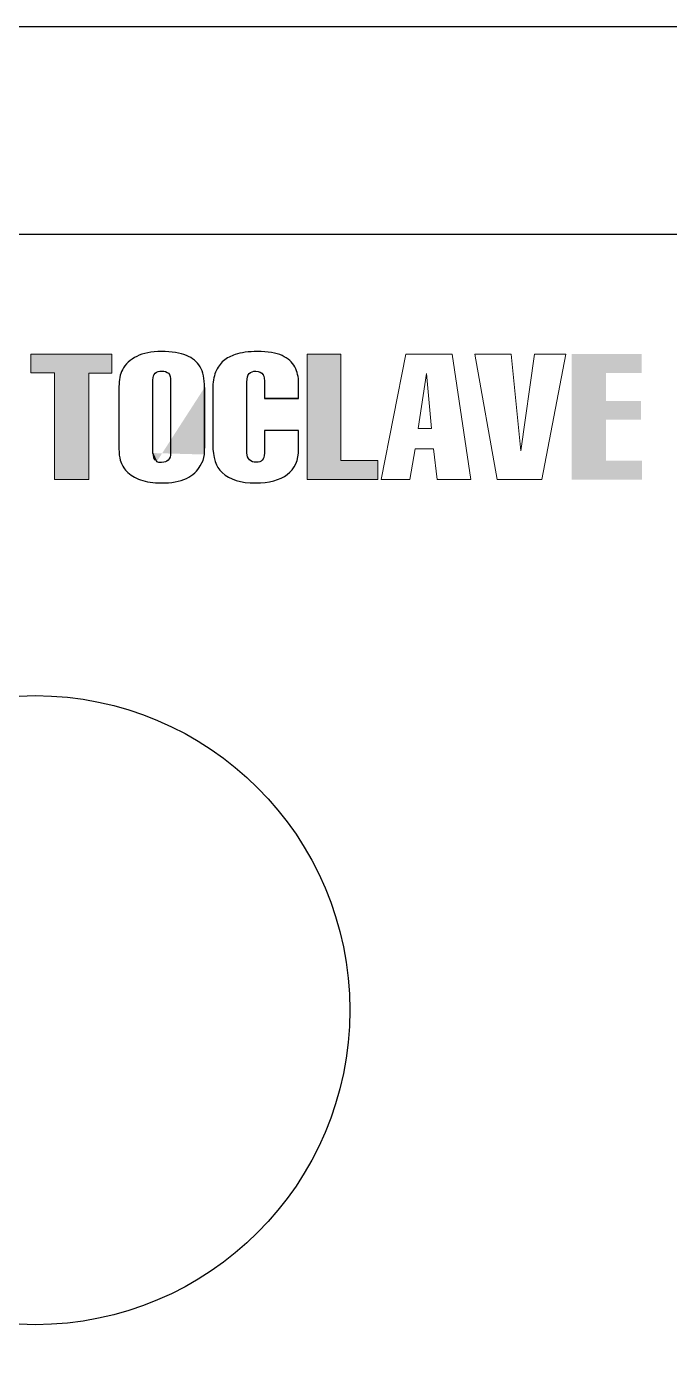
# Model space of a CAD drawing. Header units: millimetres. Extents: x -179594 to 13478, y -20517 to 22627.
# Drawn here: x 9758.1 to 9822.5, y 4314.7 to 4448.3 of the extents above; entities that cross this region are included whole.
import ezdxf

# ---------------------------------------------------------------- set-up
doc = ezdxf.new("R2010")
doc.units = ezdxf.units.MM
doc.header["$MEASUREMENT"] = 0
doc.layers.get('0').update_dxf_attribs({"lineweight": 25})

msp = doc.modelspace()

# ---------------------------------------------------------------- hatches: boundary and pattern name
h = msp.add_hatch(color=256)
edge = h.paths.add_edge_path()
edge.add_spline(control_points=[(9758.528, 4413.644), (9758.528, 4413.644), (9758.528, 4415.521), (9758.528, 4415.521), (9758.528, 4415.521), (9758.528, 4415.521), (9766.646, 4415.521), (9766.646, 4415.521), (9766.646, 4415.521), (9766.646, 4415.521), (9766.646, 4413.618), (9766.646, 4413.618), (9766.646, 4413.618), (9766.646, 4413.618), (9764.335, 4413.618), (9764.335, 4413.618), (9764.335, 4413.618), (9764.335, 4413.618), (9764.335, 4402.964), (9764.335, 4402.964), (9764.335, 4402.964), (9764.335, 4402.964), (9760.909, 4402.964), (9760.909, 4402.964), (9760.909, 4402.964), (9760.909, 4402.964), (9760.909, 4413.644), (9760.909, 4413.644), (9760.909, 4413.644), (9760.909, 4413.644), (9758.528, 4413.644), (9758.528, 4413.644)], knot_values=[0, 0, 0, 0, 0.125, 0.125, 0.125, 0.125, 0.25, 0.25, 0.25, 0.25, 0.375, 0.375, 0.375, 0.375, 0.5, 0.5, 0.5, 0.5, 0.625, 0.625, 0.625, 0.625, 0.75, 0.75, 0.75, 0.75, 0.875, 0.875, 0.875, 0.875, 1, 1, 1, 1], degree=3, periodic=0)
h = msp.add_hatch(color=256)
edge = h.paths.add_edge_path(flags=17)
edge.add_spline(control_points=[(9775.918, 4405.47), (9775.918, 4405.47), (9775.777, 4404.884), (9775.777, 4404.884), (9775.777, 4404.884), (9775.777, 4404.884), (9775.495, 4404.35), (9775.495, 4404.35), (9775.495, 4404.35), (9775.212, 4403.816), (9774.748, 4403.394), (9774.1, 4403.084), (9774.1, 4403.084), (9773.453, 4402.774), (9772.611, 4402.619), (9771.576, 4402.619), (9771.576, 4402.619), (9770.779, 4402.619), (9770.093, 4402.721), (9769.519, 4402.925), (9769.519, 4402.925), (9768.944, 4403.129), (9768.475, 4403.42), (9768.11, 4403.799), (9768.11, 4403.799), (9767.837, 4404.08), (9767.628, 4404.451), (9767.482, 4404.91), (9767.482, 4404.91), (9767.396, 4405.192), (9767.353, 4405.565), (9767.353, 4406.03), (9767.353, 4406.03), (9767.353, 4406.03), (9767.353, 4412.274), (9767.353, 4412.274), (9767.353, 4412.274), (9767.353, 4412.952), (9767.465, 4413.509), (9767.691, 4413.945), (9767.691, 4413.945), (9767.997, 4414.525), (9768.475, 4414.977), (9769.126, 4415.302), (9769.126, 4415.302), (9769.776, 4415.626), (9770.603, 4415.788), (9771.605, 4415.788), (9771.605, 4415.788), (9772.654, 4415.788), (9773.486, 4415.657), (9774.1, 4415.396), (9774.1, 4415.396), (9774.714, 4415.135), (9775.171, 4414.756), (9775.47, 4414.259), (9775.47, 4414.259), (9775.769, 4413.763), (9775.918, 4413.067), (9775.918, 4412.171), (9775.918, 4412.171), (9775.918, 4412.171), (9775.918, 4405.47), (9775.918, 4405.47)], knot_values=[0, 0, 0, 0, 0.0625, 0.0625, 0.0625, 0.0625, 0.125, 0.125, 0.125, 0.125, 0.1875, 0.1875, 0.1875, 0.1875, 0.25, 0.25, 0.25, 0.25, 0.3125, 0.3125, 0.3125, 0.3125, 0.375, 0.375, 0.375, 0.375, 0.4375, 0.4375, 0.4375, 0.4375, 0.5, 0.5, 0.5, 0.5, 0.5625, 0.5625, 0.5625, 0.5625, 0.625, 0.625, 0.625, 0.625, 0.6875, 0.6875, 0.6875, 0.6875, 0.75, 0.75, 0.75, 0.75, 0.8125, 0.8125, 0.8125, 0.8125, 0.875, 0.875, 0.875, 0.875, 0.9375, 0.9375, 0.9375, 0.9375, 1, 1, 1, 1], degree=3, periodic=0)
edge = h.paths.add_edge_path(flags=0)
edge.add_spline(control_points=[(9771.131, 4404.749), (9771.131, 4404.749), (9771.347, 4404.678), (9771.347, 4404.678), (9771.347, 4404.678), (9771.347, 4404.678), (9771.625, 4404.678), (9771.625, 4404.678), (9771.625, 4404.678), (9771.911, 4404.678), (9772.132, 4404.752), (9772.288, 4404.902), (9772.288, 4404.902), (9772.444, 4405.051), (9772.522, 4405.303), (9772.522, 4405.66), (9772.522, 4405.66), (9772.522, 4405.66), (9772.522, 4412.825), (9772.522, 4412.825), (9772.522, 4412.825), (9772.522, 4413.198), (9772.447, 4413.458), (9772.298, 4413.605), (9772.298, 4413.605), (9772.148, 4413.751), (9771.934, 4413.824), (9771.655, 4413.824), (9771.655, 4413.824), (9771.363, 4413.824), (9771.139, 4413.756), (9770.983, 4413.618), (9770.983, 4413.618), (9770.827, 4413.48), (9770.749, 4413.256), (9770.749, 4412.946), (9770.749, 4412.946), (9770.749, 4412.946), (9770.749, 4405.616), (9770.749, 4405.616), (9770.749, 4405.616), (9770.749, 4405.616), (9771.131, 4404.749), (9771.131, 4404.749)], knot_values=[0, 0, 0, 0, 0.0909091, 0.0909091, 0.0909091, 0.0909091, 0.1818182, 0.1818182, 0.1818182, 0.1818182, 0.2727273, 0.2727273, 0.2727273, 0.2727273, 0.3636364, 0.3636364, 0.3636364, 0.3636364, 0.4545455, 0.4545455, 0.4545455, 0.4545455, 0.5454545, 0.5454545, 0.5454545, 0.5454545, 0.6363636, 0.6363636, 0.6363636, 0.6363636, 0.7272727, 0.7272727, 0.7272727, 0.7272727, 0.8181818, 0.8181818, 0.8181818, 0.8181818, 0.9090909, 0.9090909, 0.9090909, 0.9090909, 1, 1, 1, 1], degree=3, periodic=0)
edge = h.paths.add_edge_path(flags=17)
edge.add_spline(control_points=[(9775.918, 4405.47), (9775.918, 4405.47), (9775.777, 4404.884), (9775.777, 4404.884), (9775.777, 4404.884), (9775.777, 4404.884), (9775.495, 4404.35), (9775.495, 4404.35), (9775.495, 4404.35), (9775.212, 4403.816), (9774.748, 4403.394), (9774.1, 4403.084), (9774.1, 4403.084), (9773.453, 4402.774), (9772.611, 4402.619), (9771.576, 4402.619), (9771.576, 4402.619), (9770.779, 4402.619), (9770.093, 4402.721), (9769.519, 4402.925), (9769.519, 4402.925), (9768.944, 4403.129), (9768.475, 4403.42), (9768.11, 4403.799), (9768.11, 4403.799), (9767.837, 4404.08), (9767.628, 4404.451), (9767.482, 4404.91), (9767.482, 4404.91), (9767.396, 4405.192), (9767.353, 4405.565), (9767.353, 4406.03), (9767.353, 4406.03), (9767.353, 4406.03), (9767.353, 4412.274), (9767.353, 4412.274), (9767.353, 4412.274), (9767.353, 4412.952), (9767.465, 4413.509), (9767.691, 4413.945), (9767.691, 4413.945), (9767.997, 4414.525), (9768.475, 4414.977), (9769.126, 4415.302), (9769.126, 4415.302), (9769.776, 4415.626), (9770.603, 4415.788), (9771.605, 4415.788), (9771.605, 4415.788), (9772.654, 4415.788), (9773.486, 4415.657), (9774.1, 4415.396), (9774.1, 4415.396), (9774.714, 4415.135), (9775.171, 4414.756), (9775.47, 4414.259), (9775.47, 4414.259), (9775.769, 4413.763), (9775.918, 4413.067), (9775.918, 4412.171)], knot_values=[0, 0, 0, 0, 0.0666667, 0.0666667, 0.0666667, 0.0666667, 0.1333333, 0.1333333, 0.1333333, 0.1333333, 0.2, 0.2, 0.2, 0.2, 0.2666667, 0.2666667, 0.2666667, 0.2666667, 0.3333333, 0.3333333, 0.3333333, 0.3333333, 0.4, 0.4, 0.4, 0.4, 0.4666667, 0.4666667, 0.4666667, 0.4666667, 0.5333333, 0.5333333, 0.5333333, 0.5333333, 0.6, 0.6, 0.6, 0.6, 0.6666667, 0.6666667, 0.6666667, 0.6666667, 0.7333333, 0.7333333, 0.7333333, 0.7333333, 0.8, 0.8, 0.8, 0.8, 0.8666667, 0.8666667, 0.8666667, 0.8666667, 0.9333333, 0.9333333, 0.9333333, 0.9333333, 1, 1, 1, 1], degree=3, periodic=0)
edge.add_spline(control_points=[(9771.131, 4404.749), (9771.131, 4404.749), (9771.347, 4404.678), (9771.347, 4404.678), (9771.347, 4404.678), (9771.347, 4404.678), (9771.625, 4404.678), (9771.625, 4404.678), (9771.625, 4404.678), (9771.911, 4404.678), (9772.132, 4404.752), (9772.288, 4404.902), (9772.288, 4404.902), (9772.444, 4405.051), (9772.522, 4405.303), (9772.522, 4405.66), (9772.522, 4405.66), (9772.522, 4405.66), (9772.522, 4412.825), (9772.522, 4412.825), (9772.522, 4412.825), (9772.522, 4413.198), (9772.447, 4413.458), (9772.298, 4413.605), (9772.298, 4413.605), (9772.148, 4413.751), (9771.934, 4413.824), (9771.655, 4413.824), (9771.655, 4413.824), (9771.363, 4413.824), (9771.139, 4413.756), (9770.983, 4413.618), (9770.983, 4413.618), (9770.827, 4413.48), (9770.749, 4413.256), (9770.749, 4412.946), (9770.749, 4412.946), (9770.749, 4412.946), (9770.749, 4405.616), (9770.749, 4405.616)], knot_values=[0, 0, 0, 0, 0.1, 0.1, 0.1, 0.1, 0.2, 0.2, 0.2, 0.2, 0.3, 0.3, 0.3, 0.3, 0.4, 0.4, 0.4, 0.4, 0.5, 0.5, 0.5, 0.5, 0.6, 0.6, 0.6, 0.6, 0.7, 0.7, 0.7, 0.7, 0.8, 0.8, 0.8, 0.8, 0.9, 0.9, 0.9, 0.9, 1, 1, 1, 1], degree=3, periodic=0)
h = msp.add_hatch(color=256)
edge = h.paths.add_edge_path(flags=17)
edge.add_spline(control_points=[(9781.934, 4411.068), (9781.934, 4411.068), (9781.934, 4412.515), (9781.934, 4412.515), (9781.934, 4412.515), (9781.934, 4412.515), (9781.934, 4412.515), (9781.934, 4412.515), (9781.934, 4412.515), (9781.934, 4413.003), (9781.89, 4413.316), (9781.804, 4413.454), (9781.804, 4413.454), (9781.645, 4413.701), (9781.392, 4413.824), (9781.047, 4413.824), (9781.047, 4413.824), (9780.775, 4413.824), (9780.561, 4413.744), (9780.405, 4413.583), (9780.405, 4413.583), (9780.249, 4413.422), (9780.171, 4413.135), (9780.171, 4412.722), (9780.171, 4412.722), (9780.171, 4412.722), (9780.171, 4405.642), (9780.171, 4405.642), (9780.171, 4405.642), (9780.171, 4405.321), (9780.255, 4405.082), (9780.425, 4404.927), (9780.425, 4404.927), (9780.594, 4404.772), (9780.821, 4404.695), (9781.107, 4404.695), (9781.107, 4404.695), (9781.359, 4404.695), (9781.557, 4404.765), (9781.7, 4404.906), (9781.7, 4404.906), (9781.842, 4405.046), (9781.914, 4405.278), (9781.914, 4405.599), (9781.914, 4405.599), (9781.914, 4405.599), (9781.914, 4407.864), (9781.914, 4407.864), (9781.914, 4407.864), (9781.914, 4407.864), (9785.34, 4407.864), (9785.34, 4407.864), (9785.34, 4407.864), (9785.34, 4407.864), (9785.34, 4406.03), (9785.34, 4406.03), (9785.34, 4406.03), (9785.34, 4404.893), (9784.963, 4404.04), (9784.21, 4403.472), (9784.21, 4403.472), (9783.456, 4402.903), (9782.388, 4402.619), (9781.007, 4402.619), (9781.007, 4402.619), (9779.553, 4402.619), (9778.441, 4402.967), (9777.671, 4403.661), (9777.671, 4403.661), (9777.053, 4404.224), (9776.745, 4405.163), (9776.745, 4406.478), (9776.745, 4406.478), (9776.745, 4406.478), (9776.745, 4412.024), (9776.745, 4412.024), (9776.745, 4412.024), (9776.745, 4412.69), (9776.839, 4413.259), (9777.029, 4413.73), (9777.029, 4413.73), (9777.218, 4414.2), (9777.483, 4414.576), (9777.825, 4414.858), (9777.825, 4414.858), (9778.167, 4415.139), (9778.554, 4415.349), (9778.986, 4415.487), (9778.986, 4415.487), (9779.59, 4415.688), (9780.333, 4415.788), (9781.217, 4415.788), (9781.217, 4415.788), (9782.266, 4415.788), (9783.089, 4415.65), (9783.687, 4415.375), (9783.687, 4415.375), (9784.284, 4415.099), (9784.709, 4414.72), (9784.961, 4414.238), (9784.961, 4414.238), (9785.214, 4413.756), (9785.34, 4413.224), (9785.34, 4412.644), (9785.34, 4412.644), (9785.34, 4412.644), (9785.34, 4411.068), (9785.34, 4411.068), (9785.34, 4411.068), (9785.34, 4411.068), (9781.934, 4411.068), (9781.934, 4411.068)], knot_values=[0, 0, 0, 0, 0.0357143, 0.0357143, 0.0357143, 0.0357143, 0.0714286, 0.0714286, 0.0714286, 0.0714286, 0.1071429, 0.1071429, 0.1071429, 0.1071429, 0.1428571, 0.1428571, 0.1428571, 0.1428571, 0.1785714, 0.1785714, 0.1785714, 0.1785714, 0.2142857, 0.2142857, 0.2142857, 0.2142857, 0.25, 0.25, 0.25, 0.25, 0.2857143, 0.2857143, 0.2857143, 0.2857143, 0.3214286, 0.3214286, 0.3214286, 0.3214286, 0.3571429, 0.3571429, 0.3571429, 0.3571429, 0.3928571, 0.3928571, 0.3928571, 0.3928571, 0.4285714, 0.4285714, 0.4285714, 0.4285714, 0.4642857, 0.4642857, 0.4642857, 0.4642857, 0.5, 0.5, 0.5, 0.5, 0.5357143, 0.5357143, 0.5357143, 0.5357143, 0.5714286, 0.5714286, 0.5714286, 0.5714286, 0.6071429, 0.6071429, 0.6071429, 0.6071429, 0.6428571, 0.6428571, 0.6428571, 0.6428571, 0.6785714, 0.6785714, 0.6785714, 0.6785714, 0.7142857, 0.7142857, 0.7142857, 0.7142857, 0.75, 0.75, 0.75, 0.75, 0.7857143, 0.7857143, 0.7857143, 0.7857143, 0.8214286, 0.8214286, 0.8214286, 0.8214286, 0.8571429, 0.8571429, 0.8571429, 0.8571429, 0.8928571, 0.8928571, 0.8928571, 0.8928571, 0.9285714, 0.9285714, 0.9285714, 0.9285714, 0.9642857, 0.9642857, 0.9642857, 0.9642857, 1, 1, 1, 1], degree=3, periodic=0)
edge = h.paths.add_edge_path(flags=16)
edge.add_spline(control_points=[(9781.934, 4411.068), (9781.934, 4411.068), (9781.934, 4412.515), (9781.934, 4412.515), (9781.934, 4412.515), (9781.934, 4412.515), (9781.934, 4412.515), (9781.934, 4412.515), (9781.934, 4412.515), (9781.934, 4413.003), (9781.89, 4413.316), (9781.804, 4413.454), (9781.804, 4413.454), (9781.645, 4413.701), (9781.392, 4413.824), (9781.047, 4413.824), (9781.047, 4413.824), (9780.775, 4413.824), (9780.561, 4413.744), (9780.405, 4413.583), (9780.405, 4413.583), (9780.249, 4413.422), (9780.171, 4413.135), (9780.171, 4412.722), (9780.171, 4412.722), (9780.171, 4412.722), (9780.171, 4405.642), (9780.171, 4405.642), (9780.171, 4405.642), (9780.171, 4405.321), (9780.255, 4405.082), (9780.425, 4404.927), (9780.425, 4404.927), (9780.594, 4404.772), (9780.821, 4404.695), (9781.107, 4404.695), (9781.107, 4404.695), (9781.359, 4404.695), (9781.557, 4404.765), (9781.7, 4404.906), (9781.7, 4404.906), (9781.842, 4405.046), (9781.914, 4405.278), (9781.914, 4405.599), (9781.914, 4405.599), (9781.914, 4405.599), (9781.914, 4407.864), (9781.914, 4407.864), (9781.914, 4407.864), (9781.914, 4407.864), (9785.34, 4407.864), (9785.34, 4407.864), (9785.34, 4407.864), (9785.34, 4407.864), (9785.34, 4406.03), (9785.34, 4406.03), (9785.34, 4406.03), (9785.34, 4404.893), (9784.963, 4404.04), (9784.21, 4403.472), (9784.21, 4403.472), (9783.456, 4402.903), (9782.388, 4402.619), (9781.007, 4402.619), (9781.007, 4402.619), (9779.553, 4402.619), (9778.441, 4402.967), (9777.671, 4403.661), (9777.671, 4403.661), (9777.053, 4404.224), (9776.745, 4405.163), (9776.745, 4406.478), (9776.745, 4406.478), (9776.745, 4406.478), (9776.745, 4412.024), (9776.745, 4412.024), (9776.745, 4412.024), (9776.745, 4412.69), (9776.839, 4413.259), (9777.029, 4413.73), (9777.029, 4413.73), (9777.218, 4414.2), (9777.483, 4414.576), (9777.825, 4414.858), (9777.825, 4414.858), (9778.167, 4415.139), (9778.554, 4415.349), (9778.986, 4415.487), (9778.986, 4415.487), (9779.59, 4415.688), (9780.333, 4415.788), (9781.217, 4415.788), (9781.217, 4415.788), (9782.266, 4415.788), (9783.089, 4415.65), (9783.687, 4415.375), (9783.687, 4415.375), (9784.284, 4415.099), (9784.709, 4414.72), (9784.961, 4414.238), (9784.961, 4414.238), (9785.214, 4413.756), (9785.34, 4413.224), (9785.34, 4412.644), (9785.34, 4412.644), (9785.34, 4412.644), (9785.34, 4411.068), (9785.34, 4411.068)], knot_values=[0, 0, 0, 0, 0.037037, 0.037037, 0.037037, 0.037037, 0.0740741, 0.0740741, 0.0740741, 0.0740741, 0.1111111, 0.1111111, 0.1111111, 0.1111111, 0.1481481, 0.1481481, 0.1481481, 0.1481481, 0.1851852, 0.1851852, 0.1851852, 0.1851852, 0.2222222, 0.2222222, 0.2222222, 0.2222222, 0.2592593, 0.2592593, 0.2592593, 0.2592593, 0.2962963, 0.2962963, 0.2962963, 0.2962963, 0.3333333, 0.3333333, 0.3333333, 0.3333333, 0.3703704, 0.3703704, 0.3703704, 0.3703704, 0.4074074, 0.4074074, 0.4074074, 0.4074074, 0.4444444, 0.4444444, 0.4444444, 0.4444444, 0.4814815, 0.4814815, 0.4814815, 0.4814815, 0.5185185, 0.5185185, 0.5185185, 0.5185185, 0.5555556, 0.5555556, 0.5555556, 0.5555556, 0.5925926, 0.5925926, 0.5925926, 0.5925926, 0.6296296, 0.6296296, 0.6296296, 0.6296296, 0.6666667, 0.6666667, 0.6666667, 0.6666667, 0.7037037, 0.7037037, 0.7037037, 0.7037037, 0.7407407, 0.7407407, 0.7407407, 0.7407407, 0.7777778, 0.7777778, 0.7777778, 0.7777778, 0.8148148, 0.8148148, 0.8148148, 0.8148148, 0.8518519, 0.8518519, 0.8518519, 0.8518519, 0.8888889, 0.8888889, 0.8888889, 0.8888889, 0.9259259, 0.9259259, 0.9259259, 0.9259259, 0.962963, 0.962963, 0.962963, 0.962963, 1, 1, 1, 1], degree=3, periodic=0)
h = msp.add_hatch(color=256)
edge = h.paths.add_edge_path(flags=17)
edge.add_spline(control_points=[(9781.934, 4411.068), (9781.934, 4411.068), (9781.934, 4412.515), (9781.934, 4412.515), (9781.934, 4412.515), (9781.934, 4412.515), (9781.934, 4412.515), (9781.934, 4412.515), (9781.934, 4412.515), (9781.934, 4413.003), (9781.89, 4413.316), (9781.804, 4413.454), (9781.804, 4413.454), (9781.645, 4413.701), (9781.392, 4413.824), (9781.047, 4413.824), (9781.047, 4413.824), (9780.775, 4413.824), (9780.561, 4413.744), (9780.405, 4413.583), (9780.405, 4413.583), (9780.249, 4413.422), (9780.171, 4413.135), (9780.171, 4412.722), (9780.171, 4412.722), (9780.171, 4412.722), (9780.171, 4405.642), (9780.171, 4405.642), (9780.171, 4405.642), (9780.171, 4405.321), (9780.255, 4405.082), (9780.425, 4404.927), (9780.425, 4404.927), (9780.594, 4404.772), (9780.821, 4404.695), (9781.107, 4404.695), (9781.107, 4404.695), (9781.359, 4404.695), (9781.557, 4404.765), (9781.7, 4404.906), (9781.7, 4404.906), (9781.842, 4405.046), (9781.914, 4405.278), (9781.914, 4405.599), (9781.914, 4405.599), (9781.914, 4405.599), (9781.914, 4407.864), (9781.914, 4407.864), (9781.914, 4407.864), (9781.914, 4407.864), (9785.34, 4407.864), (9785.34, 4407.864), (9785.34, 4407.864), (9785.34, 4407.864), (9785.34, 4406.03), (9785.34, 4406.03), (9785.34, 4406.03), (9785.34, 4404.893), (9784.963, 4404.04), (9784.21, 4403.472), (9784.21, 4403.472), (9783.456, 4402.903), (9782.388, 4402.619), (9781.007, 4402.619), (9781.007, 4402.619), (9779.553, 4402.619), (9778.441, 4402.967), (9777.671, 4403.661), (9777.671, 4403.661), (9777.053, 4404.224), (9776.745, 4405.163), (9776.745, 4406.478), (9776.745, 4406.478), (9776.745, 4406.478), (9776.745, 4412.024), (9776.745, 4412.024), (9776.745, 4412.024), (9776.745, 4412.69), (9776.839, 4413.259), (9777.029, 4413.73), (9777.029, 4413.73), (9777.218, 4414.2), (9777.483, 4414.576), (9777.825, 4414.858), (9777.825, 4414.858), (9778.167, 4415.139), (9778.554, 4415.349), (9778.986, 4415.487), (9778.986, 4415.487), (9779.59, 4415.688), (9780.333, 4415.788), (9781.217, 4415.788), (9781.217, 4415.788), (9782.266, 4415.788), (9783.089, 4415.65), (9783.687, 4415.375), (9783.687, 4415.375), (9784.284, 4415.099), (9784.709, 4414.72), (9784.961, 4414.238), (9784.961, 4414.238), (9785.214, 4413.756), (9785.34, 4413.224), (9785.34, 4412.644), (9785.34, 4412.644), (9785.34, 4412.644), (9785.34, 4411.068), (9785.34, 4411.068), (9785.34, 4411.068), (9785.34, 4411.068), (9781.934, 4411.068), (9781.934, 4411.068)], knot_values=[0, 0, 0, 0, 0.0357143, 0.0357143, 0.0357143, 0.0357143, 0.0714286, 0.0714286, 0.0714286, 0.0714286, 0.1071429, 0.1071429, 0.1071429, 0.1071429, 0.1428571, 0.1428571, 0.1428571, 0.1428571, 0.1785714, 0.1785714, 0.1785714, 0.1785714, 0.2142857, 0.2142857, 0.2142857, 0.2142857, 0.25, 0.25, 0.25, 0.25, 0.2857143, 0.2857143, 0.2857143, 0.2857143, 0.3214286, 0.3214286, 0.3214286, 0.3214286, 0.3571429, 0.3571429, 0.3571429, 0.3571429, 0.3928571, 0.3928571, 0.3928571, 0.3928571, 0.4285714, 0.4285714, 0.4285714, 0.4285714, 0.4642857, 0.4642857, 0.4642857, 0.4642857, 0.5, 0.5, 0.5, 0.5, 0.5357143, 0.5357143, 0.5357143, 0.5357143, 0.5714286, 0.5714286, 0.5714286, 0.5714286, 0.6071429, 0.6071429, 0.6071429, 0.6071429, 0.6428571, 0.6428571, 0.6428571, 0.6428571, 0.6785714, 0.6785714, 0.6785714, 0.6785714, 0.7142857, 0.7142857, 0.7142857, 0.7142857, 0.75, 0.75, 0.75, 0.75, 0.7857143, 0.7857143, 0.7857143, 0.7857143, 0.8214286, 0.8214286, 0.8214286, 0.8214286, 0.8571429, 0.8571429, 0.8571429, 0.8571429, 0.8928571, 0.8928571, 0.8928571, 0.8928571, 0.9285714, 0.9285714, 0.9285714, 0.9285714, 0.9642857, 0.9642857, 0.9642857, 0.9642857, 1, 1, 1, 1], degree=3, periodic=0)
edge = h.paths.add_edge_path()
edge.add_spline(control_points=[(9786.186, 4402.964), (9786.186, 4402.964), (9786.186, 4415.521), (9786.186, 4415.521), (9786.186, 4415.521), (9786.186, 4415.521), (9789.583, 4415.521), (9789.583, 4415.521), (9789.583, 4415.521), (9789.583, 4415.521), (9789.583, 4404.859), (9789.583, 4404.859), (9789.583, 4404.859), (9789.583, 4404.859), (9793.268, 4404.859), (9793.268, 4404.859), (9793.268, 4404.859), (9793.268, 4404.859), (9793.268, 4402.964), (9793.268, 4402.964), (9793.268, 4402.964), (9793.268, 4402.964), (9786.186, 4402.964), (9786.186, 4402.964)], knot_values=[0, 0, 0, 0, 0.1666667, 0.1666667, 0.1666667, 0.1666667, 0.3333333, 0.3333333, 0.3333333, 0.3333333, 0.5, 0.5, 0.5, 0.5, 0.6666667, 0.6666667, 0.6666667, 0.6666667, 0.8333333, 0.8333333, 0.8333333, 0.8333333, 1, 1, 1, 1], degree=3, periodic=0)
edge = h.paths.add_edge_path(flags=16)
edge.add_spline(control_points=[(9781.934, 4411.068), (9781.934, 4411.068), (9781.934, 4412.515), (9781.934, 4412.515), (9781.934, 4412.515), (9781.934, 4412.515), (9781.934, 4412.515), (9781.934, 4412.515), (9781.934, 4412.515), (9781.934, 4413.003), (9781.89, 4413.316), (9781.804, 4413.454), (9781.804, 4413.454), (9781.645, 4413.701), (9781.392, 4413.824), (9781.047, 4413.824), (9781.047, 4413.824), (9780.775, 4413.824), (9780.561, 4413.744), (9780.405, 4413.583), (9780.405, 4413.583), (9780.249, 4413.422), (9780.171, 4413.135), (9780.171, 4412.722), (9780.171, 4412.722), (9780.171, 4412.722), (9780.171, 4405.642), (9780.171, 4405.642), (9780.171, 4405.642), (9780.171, 4405.321), (9780.255, 4405.082), (9780.425, 4404.927), (9780.425, 4404.927), (9780.594, 4404.772), (9780.821, 4404.695), (9781.107, 4404.695), (9781.107, 4404.695), (9781.359, 4404.695), (9781.557, 4404.765), (9781.7, 4404.906), (9781.7, 4404.906), (9781.842, 4405.046), (9781.914, 4405.278), (9781.914, 4405.599), (9781.914, 4405.599), (9781.914, 4405.599), (9781.914, 4407.864), (9781.914, 4407.864), (9781.914, 4407.864), (9781.914, 4407.864), (9785.34, 4407.864), (9785.34, 4407.864), (9785.34, 4407.864), (9785.34, 4407.864), (9785.34, 4406.03), (9785.34, 4406.03), (9785.34, 4406.03), (9785.34, 4404.893), (9784.963, 4404.04), (9784.21, 4403.472), (9784.21, 4403.472), (9783.456, 4402.903), (9782.388, 4402.619), (9781.007, 4402.619), (9781.007, 4402.619), (9779.553, 4402.619), (9778.441, 4402.967), (9777.671, 4403.661), (9777.671, 4403.661), (9777.053, 4404.224), (9776.745, 4405.163), (9776.745, 4406.478), (9776.745, 4406.478), (9776.745, 4406.478), (9776.745, 4412.024), (9776.745, 4412.024), (9776.745, 4412.024), (9776.745, 4412.69), (9776.839, 4413.259), (9777.029, 4413.73), (9777.029, 4413.73), (9777.218, 4414.2), (9777.483, 4414.576), (9777.825, 4414.858), (9777.825, 4414.858), (9778.167, 4415.139), (9778.554, 4415.349), (9778.986, 4415.487), (9778.986, 4415.487), (9779.59, 4415.688), (9780.333, 4415.788), (9781.217, 4415.788), (9781.217, 4415.788), (9782.266, 4415.788), (9783.089, 4415.65), (9783.687, 4415.375), (9783.687, 4415.375), (9784.284, 4415.099), (9784.709, 4414.72), (9784.961, 4414.238), (9784.961, 4414.238), (9785.214, 4413.756), (9785.34, 4413.224), (9785.34, 4412.644), (9785.34, 4412.644), (9785.34, 4412.644), (9785.34, 4411.068), (9785.34, 4411.068)], knot_values=[0, 0, 0, 0, 0.037037, 0.037037, 0.037037, 0.037037, 0.0740741, 0.0740741, 0.0740741, 0.0740741, 0.1111111, 0.1111111, 0.1111111, 0.1111111, 0.1481481, 0.1481481, 0.1481481, 0.1481481, 0.1851852, 0.1851852, 0.1851852, 0.1851852, 0.2222222, 0.2222222, 0.2222222, 0.2222222, 0.2592593, 0.2592593, 0.2592593, 0.2592593, 0.2962963, 0.2962963, 0.2962963, 0.2962963, 0.3333333, 0.3333333, 0.3333333, 0.3333333, 0.3703704, 0.3703704, 0.3703704, 0.3703704, 0.4074074, 0.4074074, 0.4074074, 0.4074074, 0.4444444, 0.4444444, 0.4444444, 0.4444444, 0.4814815, 0.4814815, 0.4814815, 0.4814815, 0.5185185, 0.5185185, 0.5185185, 0.5185185, 0.5555556, 0.5555556, 0.5555556, 0.5555556, 0.5925926, 0.5925926, 0.5925926, 0.5925926, 0.6296296, 0.6296296, 0.6296296, 0.6296296, 0.6666667, 0.6666667, 0.6666667, 0.6666667, 0.7037037, 0.7037037, 0.7037037, 0.7037037, 0.7407407, 0.7407407, 0.7407407, 0.7407407, 0.7777778, 0.7777778, 0.7777778, 0.7777778, 0.8148148, 0.8148148, 0.8148148, 0.8148148, 0.8518519, 0.8518519, 0.8518519, 0.8518519, 0.8888889, 0.8888889, 0.8888889, 0.8888889, 0.9259259, 0.9259259, 0.9259259, 0.9259259, 0.962963, 0.962963, 0.962963, 0.962963, 1, 1, 1, 1], degree=3, periodic=0)
h = msp.add_hatch(color=256)
edge = h.paths.add_edge_path()
edge.add_spline(control_points=[(9812.679, 4402.964), (9812.679, 4402.964), (9819.741, 4402.964), (9819.741, 4402.964)], knot_values=[0.9166667, 0.9166667, 0.9166667, 0.9166667, 1, 1, 1, 1], degree=3, periodic=0)
edge.add_spline(control_points=[(9819.741, 4402.964), (9819.741, 4402.964), (9819.741, 4404.859), (9819.741, 4404.859)], knot_values=[0.8333333, 0.8333333, 0.8333333, 0.8333333, 0.9166667, 0.9166667, 0.9166667, 0.9166667], degree=3, periodic=0)
edge.add_spline(control_points=[(9819.741, 4404.859), (9819.741, 4404.859), (9816.125, 4404.859), (9816.125, 4404.859)], knot_values=[0.75, 0.75, 0.75, 0.75, 0.8333333, 0.8333333, 0.8333333, 0.8333333], degree=3, periodic=0)
edge.add_spline(control_points=[(9816.125, 4404.859), (9816.125, 4404.859), (9816.125, 4408.967), (9816.125, 4408.967)], knot_values=[0.6666667, 0.6666667, 0.6666667, 0.6666667, 0.75, 0.75, 0.75, 0.75], degree=3, periodic=0)
edge.add_spline(control_points=[(9816.125, 4408.967), (9816.125, 4408.967), (9819.621, 4408.967), (9819.621, 4408.967)], knot_values=[0.5833333, 0.5833333, 0.5833333, 0.5833333, 0.6666667, 0.6666667, 0.6666667, 0.6666667], degree=3, periodic=0)
edge.add_spline(control_points=[(9819.621, 4408.967), (9819.621, 4408.967), (9819.621, 4410.844), (9819.621, 4410.844)], knot_values=[0.5, 0.5, 0.5, 0.5, 0.5833333, 0.5833333, 0.5833333, 0.5833333], degree=3, periodic=0)
edge.add_spline(control_points=[(9819.621, 4410.844), (9819.621, 4410.844), (9816.125, 4410.844), (9816.125, 4410.844)], knot_values=[0.4166667, 0.4166667, 0.4166667, 0.4166667, 0.5, 0.5, 0.5, 0.5], degree=3, periodic=0)
edge.add_spline(control_points=[(9816.125, 4410.844), (9816.125, 4410.844), (9816.125, 4413.618), (9816.125, 4413.618)], knot_values=[0.3333333, 0.3333333, 0.3333333, 0.3333333, 0.4166667, 0.4166667, 0.4166667, 0.4166667], degree=3, periodic=0)
edge.add_spline(control_points=[(9816.125, 4413.618), (9816.125, 4413.618), (9819.691, 4413.618), (9819.691, 4413.618)], knot_values=[0.25, 0.25, 0.25, 0.25, 0.3333333, 0.3333333, 0.3333333, 0.3333333], degree=3, periodic=0)
edge.add_spline(control_points=[(9819.691, 4413.618), (9819.691, 4413.618), (9819.691, 4415.521), (9819.691, 4415.521)], knot_values=[0.1666667, 0.1666667, 0.1666667, 0.1666667, 0.25, 0.25, 0.25, 0.25], degree=3, periodic=0)
edge.add_spline(control_points=[(9819.691, 4415.521), (9819.691, 4415.521), (9812.679, 4415.521), (9812.679, 4415.521)], knot_values=[0.0833333, 0.0833333, 0.0833333, 0.0833333, 0.1666667, 0.1666667, 0.1666667, 0.1666667], degree=3, periodic=0)
edge.add_spline(control_points=[(9812.679, 4415.521), (9812.679, 4415.521), (9812.679, 4402.964), (9812.679, 4402.964)], knot_values=[0, 0, 0, 0, 0.0833333, 0.0833333, 0.0833333, 0.0833333], degree=3, periodic=0)

# ---------------------------------------------------------------- linework, layer by layer
msp.add_lwpolyline([(9500.963, 4228.319), (10250.963, 4228.319), (10250.963, 4448.319), (9500.963, 4448.319), (9500.963, 4228.319)], close=True)
msp.add_circle((9758.963, 4349.819), 31.5)
at = {"color": 0}
msp.add_open_spline([(9948.504, 4448.319), (9948.504, 4448.319), (9941.59, 4427.49), (9898.745, 4427.49), (9898.745, 4427.49), (9898.745, 4427.49), (9691.973, 4427.49), (9691.973, 4427.49)], degree=3, knots=[0.14285714, 0.14285714, 0.14285714, 0.14285714, 0.28571429, 0.28571429, 0.28571429, 0.28571429, 0.42857143, 0.42857143, 0.42857143, 0.42857143], dxfattribs=at)
at = {"lineweight": 5}
for points, knots in [([(9758.528, 4413.644), (9758.528, 4413.644), (9758.528, 4415.521), (9758.528, 4415.521), (9758.528, 4415.521), (9758.528, 4415.521), (9766.646, 4415.521), (9766.646, 4415.521), (9766.646, 4415.521), (9766.646, 4415.521), (9766.646, 4413.618), (9766.646, 4413.618), (9766.646, 4413.618), (9766.646, 4413.618), (9764.335, 4413.618), (9764.335, 4413.618), (9764.335, 4413.618), (9764.335, 4413.618), (9764.335, 4402.964), (9764.335, 4402.964), (9764.335, 4402.964), (9764.335, 4402.964), (9760.909, 4402.964), (9760.909, 4402.964), (9760.909, 4402.964), (9760.909, 4402.964), (9760.909, 4413.644), (9760.909, 4413.644), (9760.909, 4413.644), (9760.909, 4413.644), (9758.528, 4413.644), (9758.528, 4413.644)], [0, 0, 0, 0, 0.125, 0.125, 0.125, 0.125, 0.25, 0.25, 0.25, 0.25, 0.375, 0.375, 0.375, 0.375, 0.5, 0.5, 0.5, 0.5, 0.625, 0.625, 0.625, 0.625, 0.75, 0.75, 0.75, 0.75, 0.875, 0.875, 0.875, 0.875, 1, 1, 1, 1]), ([(9775.918, 4405.47), (9775.918, 4405.47), (9775.777, 4404.884), (9775.777, 4404.884), (9775.777, 4404.884), (9775.777, 4404.884), (9775.495, 4404.35), (9775.495, 4404.35), (9775.495, 4404.35), (9775.212, 4403.816), (9774.748, 4403.394), (9774.1, 4403.084), (9774.1, 4403.084), (9773.453, 4402.774), (9772.611, 4402.619), (9771.576, 4402.619), (9771.576, 4402.619), (9770.779, 4402.619), (9770.093, 4402.721), (9769.519, 4402.925), (9769.519, 4402.925), (9768.944, 4403.129), (9768.475, 4403.42), (9768.11, 4403.799), (9768.11, 4403.799), (9767.837, 4404.08), (9767.628, 4404.451), (9767.482, 4404.91), (9767.482, 4404.91), (9767.396, 4405.192), (9767.353, 4405.565), (9767.353, 4406.03), (9767.353, 4406.03), (9767.353, 4406.03), (9767.353, 4412.274), (9767.353, 4412.274), (9767.353, 4412.274), (9767.353, 4412.952), (9767.465, 4413.509), (9767.691, 4413.945), (9767.691, 4413.945), (9767.997, 4414.525), (9768.475, 4414.977), (9769.126, 4415.302), (9769.126, 4415.302), (9769.776, 4415.626), (9770.603, 4415.788), (9771.605, 4415.788), (9771.605, 4415.788), (9772.654, 4415.788), (9773.486, 4415.657), (9774.1, 4415.396), (9774.1, 4415.396), (9774.714, 4415.135), (9775.171, 4414.756), (9775.47, 4414.259), (9775.47, 4414.259), (9775.769, 4413.763), (9775.918, 4413.067), (9775.918, 4412.171)], [0, 0, 0, 0, 0.0666667, 0.0666667, 0.0666667, 0.0666667, 0.1333333, 0.1333333, 0.1333333, 0.1333333, 0.2, 0.2, 0.2, 0.2, 0.2666667, 0.2666667, 0.2666667, 0.2666667, 0.3333333, 0.3333333, 0.3333333, 0.3333333, 0.4, 0.4, 0.4, 0.4, 0.4666667, 0.4666667, 0.4666667, 0.4666667, 0.5333333, 0.5333333, 0.5333333, 0.5333333, 0.6, 0.6, 0.6, 0.6, 0.6666667, 0.6666667, 0.6666667, 0.6666667, 0.7333333, 0.7333333, 0.7333333, 0.7333333, 0.8, 0.8, 0.8, 0.8, 0.8666667, 0.8666667, 0.8666667, 0.8666667, 0.9333333, 0.9333333, 0.9333333, 0.9333333, 1, 1, 1, 1]), ([(9781.934, 4411.068), (9781.934, 4411.068), (9781.934, 4412.515), (9781.934, 4412.515), (9781.934, 4412.515), (9781.934, 4412.515), (9781.934, 4412.515), (9781.934, 4412.515), (9781.934, 4412.515), (9781.934, 4413.003), (9781.89, 4413.316), (9781.804, 4413.454), (9781.804, 4413.454), (9781.645, 4413.701), (9781.392, 4413.824), (9781.047, 4413.824), (9781.047, 4413.824), (9780.775, 4413.824), (9780.561, 4413.744), (9780.405, 4413.583), (9780.405, 4413.583), (9780.249, 4413.422), (9780.171, 4413.135), (9780.171, 4412.722), (9780.171, 4412.722), (9780.171, 4412.722), (9780.171, 4405.642), (9780.171, 4405.642), (9780.171, 4405.642), (9780.171, 4405.321), (9780.255, 4405.082), (9780.425, 4404.927), (9780.425, 4404.927), (9780.594, 4404.772), (9780.821, 4404.695), (9781.107, 4404.695), (9781.107, 4404.695), (9781.359, 4404.695), (9781.557, 4404.765), (9781.7, 4404.906), (9781.7, 4404.906), (9781.842, 4405.046), (9781.914, 4405.278), (9781.914, 4405.599), (9781.914, 4405.599), (9781.914, 4405.599), (9781.914, 4407.864), (9781.914, 4407.864), (9781.914, 4407.864), (9781.914, 4407.864), (9785.34, 4407.864), (9785.34, 4407.864), (9785.34, 4407.864), (9785.34, 4407.864), (9785.34, 4406.03), (9785.34, 4406.03), (9785.34, 4406.03), (9785.34, 4404.893), (9784.963, 4404.04), (9784.21, 4403.472), (9784.21, 4403.472), (9783.456, 4402.903), (9782.388, 4402.619), (9781.007, 4402.619), (9781.007, 4402.619), (9779.553, 4402.619), (9778.441, 4402.967), (9777.671, 4403.661), (9777.671, 4403.661), (9777.053, 4404.224), (9776.745, 4405.163), (9776.745, 4406.478), (9776.745, 4406.478), (9776.745, 4406.478), (9776.745, 4412.024), (9776.745, 4412.024), (9776.745, 4412.024), (9776.745, 4412.69), (9776.839, 4413.259), (9777.029, 4413.73), (9777.029, 4413.73), (9777.218, 4414.2), (9777.483, 4414.576), (9777.825, 4414.858), (9777.825, 4414.858), (9778.167, 4415.139), (9778.554, 4415.349), (9778.986, 4415.487), (9778.986, 4415.487), (9779.59, 4415.688), (9780.333, 4415.788), (9781.217, 4415.788), (9781.217, 4415.788), (9782.266, 4415.788), (9783.089, 4415.65), (9783.687, 4415.375), (9783.687, 4415.375), (9784.284, 4415.099), (9784.709, 4414.72), (9784.961, 4414.238), (9784.961, 4414.238), (9785.214, 4413.756), (9785.34, 4413.224), (9785.34, 4412.644), (9785.34, 4412.644), (9785.34, 4412.644), (9785.34, 4411.068), (9785.34, 4411.068)], [0, 0, 0, 0, 0.037037, 0.037037, 0.037037, 0.037037, 0.0740741, 0.0740741, 0.0740741, 0.0740741, 0.1111111, 0.1111111, 0.1111111, 0.1111111, 0.1481481, 0.1481481, 0.1481481, 0.1481481, 0.1851852, 0.1851852, 0.1851852, 0.1851852, 0.2222222, 0.2222222, 0.2222222, 0.2222222, 0.2592593, 0.2592593, 0.2592593, 0.2592593, 0.2962963, 0.2962963, 0.2962963, 0.2962963, 0.3333333, 0.3333333, 0.3333333, 0.3333333, 0.3703704, 0.3703704, 0.3703704, 0.3703704, 0.4074074, 0.4074074, 0.4074074, 0.4074074, 0.4444444, 0.4444444, 0.4444444, 0.4444444, 0.4814815, 0.4814815, 0.4814815, 0.4814815, 0.5185185, 0.5185185, 0.5185185, 0.5185185, 0.5555556, 0.5555556, 0.5555556, 0.5555556, 0.5925926, 0.5925926, 0.5925926, 0.5925926, 0.6296296, 0.6296296, 0.6296296, 0.6296296, 0.6666667, 0.6666667, 0.6666667, 0.6666667, 0.7037037, 0.7037037, 0.7037037, 0.7037037, 0.7407407, 0.7407407, 0.7407407, 0.7407407, 0.7777778, 0.7777778, 0.7777778, 0.7777778, 0.8148148, 0.8148148, 0.8148148, 0.8148148, 0.8518519, 0.8518519, 0.8518519, 0.8518519, 0.8888889, 0.8888889, 0.8888889, 0.8888889, 0.9259259, 0.9259259, 0.9259259, 0.9259259, 0.962963, 0.962963, 0.962963, 0.962963, 1, 1, 1, 1]), ([(9786.186, 4402.964), (9786.186, 4402.964), (9786.186, 4415.521), (9786.186, 4415.521), (9786.186, 4415.521), (9786.186, 4415.521), (9789.583, 4415.521), (9789.583, 4415.521), (9789.583, 4415.521), (9789.583, 4415.521), (9789.583, 4404.859), (9789.583, 4404.859), (9789.583, 4404.859), (9789.583, 4404.859), (9793.268, 4404.859), (9793.268, 4404.859), (9793.268, 4404.859), (9793.268, 4404.859), (9793.268, 4402.964), (9793.268, 4402.964), (9793.268, 4402.964), (9793.268, 4402.964), (9786.186, 4402.964), (9786.186, 4402.964)], [0, 0, 0, 0, 0.1666667, 0.1666667, 0.1666667, 0.1666667, 0.3333333, 0.3333333, 0.3333333, 0.3333333, 0.5, 0.5, 0.5, 0.5, 0.6666667, 0.6666667, 0.6666667, 0.6666667, 0.8333333, 0.8333333, 0.8333333, 0.8333333, 1, 1, 1, 1]), ([(9796.465, 4402.964), (9796.465, 4402.964), (9793.607, 4402.964), (9793.607, 4402.964), (9793.607, 4402.964), (9793.607, 4402.964), (9796.066, 4415.521), (9796.066, 4415.521), (9796.066, 4415.521), (9796.066, 4415.521), (9800.718, 4415.521), (9800.718, 4415.521), (9800.718, 4415.521), (9800.718, 4415.521), (9802.6, 4402.964), (9802.6, 4402.964), (9802.6, 4402.964), (9802.6, 4402.964), (9799.224, 4402.964), (9799.224, 4402.964), (9799.224, 4402.964), (9799.224, 4402.964), (9798.845, 4406.047), (9798.845, 4406.047), (9798.845, 4406.047), (9798.845, 4406.047), (9797.003, 4406.047), (9797.003, 4406.047), (9797.003, 4406.047), (9797.003, 4406.047), (9796.465, 4402.964), (9796.465, 4402.964)], [0, 0, 0, 0, 0.125, 0.125, 0.125, 0.125, 0.25, 0.25, 0.25, 0.25, 0.375, 0.375, 0.375, 0.375, 0.5, 0.5, 0.5, 0.5, 0.625, 0.625, 0.625, 0.625, 0.75, 0.75, 0.75, 0.75, 0.875, 0.875, 0.875, 0.875, 1, 1, 1, 1]), ([(9802.998, 4415.521), (9802.998, 4415.521), (9806.634, 4415.521), (9806.634, 4415.521), (9806.634, 4415.521), (9806.634, 4415.521), (9807.58, 4405.84), (9807.58, 4405.84), (9807.58, 4405.84), (9807.58, 4405.84), (9808.974, 4415.521), (9808.974, 4415.521), (9808.974, 4415.521), (9808.974, 4415.521), (9812.092, 4415.521), (9812.092, 4415.521), (9812.092, 4415.521), (9812.092, 4415.521), (9809.681, 4402.964), (9809.681, 4402.964), (9809.681, 4402.964), (9809.681, 4402.964), (9805.239, 4402.964), (9805.239, 4402.964), (9805.239, 4402.964), (9805.239, 4402.964), (9802.998, 4415.521), (9802.998, 4415.521)], [0, 0, 0, 0, 0.1428571, 0.1428571, 0.1428571, 0.1428571, 0.2857143, 0.2857143, 0.2857143, 0.2857143, 0.4285714, 0.4285714, 0.4285714, 0.4285714, 0.5714286, 0.5714286, 0.5714286, 0.5714286, 0.7142857, 0.7142857, 0.7142857, 0.7142857, 0.8571429, 0.8571429, 0.8571429, 0.8571429, 1, 1, 1, 1]), ([(9771.131, 4404.749), (9771.131, 4404.749), (9771.347, 4404.678), (9771.347, 4404.678), (9771.347, 4404.678), (9771.347, 4404.678), (9771.625, 4404.678), (9771.625, 4404.678), (9771.625, 4404.678), (9771.911, 4404.678), (9772.132, 4404.752), (9772.288, 4404.902), (9772.288, 4404.902), (9772.444, 4405.051), (9772.522, 4405.303), (9772.522, 4405.66), (9772.522, 4405.66), (9772.522, 4405.66), (9772.522, 4412.825), (9772.522, 4412.825), (9772.522, 4412.825), (9772.522, 4413.198), (9772.447, 4413.458), (9772.298, 4413.605), (9772.298, 4413.605), (9772.148, 4413.751), (9771.934, 4413.824), (9771.655, 4413.824), (9771.655, 4413.824), (9771.363, 4413.824), (9771.139, 4413.756), (9770.983, 4413.618), (9770.983, 4413.618), (9770.827, 4413.48), (9770.749, 4413.256), (9770.749, 4412.946), (9770.749, 4412.946), (9770.749, 4412.946), (9770.749, 4405.616), (9770.749, 4405.616)], [0, 0, 0, 0, 0.1, 0.1, 0.1, 0.1, 0.2, 0.2, 0.2, 0.2, 0.3, 0.3, 0.3, 0.3, 0.4, 0.4, 0.4, 0.4, 0.5, 0.5, 0.5, 0.5, 0.6, 0.6, 0.6, 0.6, 0.7, 0.7, 0.7, 0.7, 0.8, 0.8, 0.8, 0.8, 0.9, 0.9, 0.9, 0.9, 1, 1, 1, 1]), ([(9798.656, 4408.071), (9798.656, 4408.071), (9798.138, 4413.6), (9798.138, 4413.6), (9798.138, 4413.6), (9798.138, 4413.6), (9797.311, 4408.071), (9797.311, 4408.071), (9797.311, 4408.071), (9797.311, 4408.071), (9798.656, 4408.071), (9798.656, 4408.071)], [0, 0, 0, 0, 0.3333333, 0.3333333, 0.3333333, 0.3333333, 0.6666667, 0.6666667, 0.6666667, 0.6666667, 1, 1, 1, 1])]:
    msp.add_open_spline(points, degree=3, knots=knots, dxfattribs=at)
for points, knots in [([(9775.918, 4405.47), (9775.918, 4405.47), (9775.777, 4404.884), (9775.777, 4404.884), (9775.777, 4404.884), (9775.777, 4404.884), (9775.495, 4404.35), (9775.495, 4404.35), (9775.495, 4404.35), (9775.212, 4403.816), (9774.748, 4403.394), (9774.1, 4403.084), (9774.1, 4403.084), (9773.453, 4402.774), (9772.611, 4402.619), (9771.576, 4402.619), (9771.576, 4402.619), (9770.779, 4402.619), (9770.093, 4402.721), (9769.519, 4402.925), (9769.519, 4402.925), (9768.944, 4403.129), (9768.475, 4403.42), (9768.11, 4403.799), (9768.11, 4403.799), (9767.837, 4404.08), (9767.628, 4404.451), (9767.482, 4404.91), (9767.482, 4404.91), (9767.396, 4405.192), (9767.353, 4405.565), (9767.353, 4406.03), (9767.353, 4406.03), (9767.353, 4406.03), (9767.353, 4412.274), (9767.353, 4412.274), (9767.353, 4412.274), (9767.353, 4412.952), (9767.465, 4413.509), (9767.691, 4413.945), (9767.691, 4413.945), (9767.997, 4414.525), (9768.475, 4414.977), (9769.126, 4415.302), (9769.126, 4415.302), (9769.776, 4415.626), (9770.603, 4415.788), (9771.605, 4415.788), (9771.605, 4415.788), (9772.654, 4415.788), (9773.486, 4415.657), (9774.1, 4415.396), (9774.1, 4415.396), (9774.714, 4415.135), (9775.171, 4414.756), (9775.47, 4414.259), (9775.47, 4414.259), (9775.769, 4413.763), (9775.918, 4413.067), (9775.918, 4412.171), (9775.918, 4412.171), (9775.918, 4412.171), (9775.918, 4405.47), (9775.918, 4405.47)], [0, 0, 0, 0, 0.0625, 0.0625, 0.0625, 0.0625, 0.125, 0.125, 0.125, 0.125, 0.1875, 0.1875, 0.1875, 0.1875, 0.25, 0.25, 0.25, 0.25, 0.3125, 0.3125, 0.3125, 0.3125, 0.375, 0.375, 0.375, 0.375, 0.4375, 0.4375, 0.4375, 0.4375, 0.5, 0.5, 0.5, 0.5, 0.5625, 0.5625, 0.5625, 0.5625, 0.625, 0.625, 0.625, 0.625, 0.6875, 0.6875, 0.6875, 0.6875, 0.75, 0.75, 0.75, 0.75, 0.8125, 0.8125, 0.8125, 0.8125, 0.875, 0.875, 0.875, 0.875, 0.9375, 0.9375, 0.9375, 0.9375, 1, 1, 1, 1]), ([(9781.934, 4411.068), (9781.934, 4411.068), (9781.934, 4412.515), (9781.934, 4412.515), (9781.934, 4412.515), (9781.934, 4412.515), (9781.934, 4412.515), (9781.934, 4412.515), (9781.934, 4412.515), (9781.934, 4413.003), (9781.89, 4413.316), (9781.804, 4413.454), (9781.804, 4413.454), (9781.645, 4413.701), (9781.392, 4413.824), (9781.047, 4413.824), (9781.047, 4413.824), (9780.775, 4413.824), (9780.561, 4413.744), (9780.405, 4413.583), (9780.405, 4413.583), (9780.249, 4413.422), (9780.171, 4413.135), (9780.171, 4412.722), (9780.171, 4412.722), (9780.171, 4412.722), (9780.171, 4405.642), (9780.171, 4405.642), (9780.171, 4405.642), (9780.171, 4405.321), (9780.255, 4405.082), (9780.425, 4404.927), (9780.425, 4404.927), (9780.594, 4404.772), (9780.821, 4404.695), (9781.107, 4404.695), (9781.107, 4404.695), (9781.359, 4404.695), (9781.557, 4404.765), (9781.7, 4404.906), (9781.7, 4404.906), (9781.842, 4405.046), (9781.914, 4405.278), (9781.914, 4405.599), (9781.914, 4405.599), (9781.914, 4405.599), (9781.914, 4407.864), (9781.914, 4407.864), (9781.914, 4407.864), (9781.914, 4407.864), (9785.34, 4407.864), (9785.34, 4407.864), (9785.34, 4407.864), (9785.34, 4407.864), (9785.34, 4406.03), (9785.34, 4406.03), (9785.34, 4406.03), (9785.34, 4404.893), (9784.963, 4404.04), (9784.21, 4403.472), (9784.21, 4403.472), (9783.456, 4402.903), (9782.388, 4402.619), (9781.007, 4402.619), (9781.007, 4402.619), (9779.553, 4402.619), (9778.441, 4402.967), (9777.671, 4403.661), (9777.671, 4403.661), (9777.053, 4404.224), (9776.745, 4405.163), (9776.745, 4406.478), (9776.745, 4406.478), (9776.745, 4406.478), (9776.745, 4412.024), (9776.745, 4412.024), (9776.745, 4412.024), (9776.745, 4412.69), (9776.839, 4413.259), (9777.029, 4413.73), (9777.029, 4413.73), (9777.218, 4414.2), (9777.483, 4414.576), (9777.825, 4414.858), (9777.825, 4414.858), (9778.167, 4415.139), (9778.554, 4415.349), (9778.986, 4415.487), (9778.986, 4415.487), (9779.59, 4415.688), (9780.333, 4415.788), (9781.217, 4415.788), (9781.217, 4415.788), (9782.266, 4415.788), (9783.089, 4415.65), (9783.687, 4415.375), (9783.687, 4415.375), (9784.284, 4415.099), (9784.709, 4414.72), (9784.961, 4414.238), (9784.961, 4414.238), (9785.214, 4413.756), (9785.34, 4413.224), (9785.34, 4412.644), (9785.34, 4412.644), (9785.34, 4412.644), (9785.34, 4411.068), (9785.34, 4411.068), (9785.34, 4411.068), (9785.34, 4411.068), (9781.934, 4411.068), (9781.934, 4411.068)], [0, 0, 0, 0, 0.0357143, 0.0357143, 0.0357143, 0.0357143, 0.0714286, 0.0714286, 0.0714286, 0.0714286, 0.1071429, 0.1071429, 0.1071429, 0.1071429, 0.1428571, 0.1428571, 0.1428571, 0.1428571, 0.1785714, 0.1785714, 0.1785714, 0.1785714, 0.2142857, 0.2142857, 0.2142857, 0.2142857, 0.25, 0.25, 0.25, 0.25, 0.2857143, 0.2857143, 0.2857143, 0.2857143, 0.3214286, 0.3214286, 0.3214286, 0.3214286, 0.3571429, 0.3571429, 0.3571429, 0.3571429, 0.3928571, 0.3928571, 0.3928571, 0.3928571, 0.4285714, 0.4285714, 0.4285714, 0.4285714, 0.4642857, 0.4642857, 0.4642857, 0.4642857, 0.5, 0.5, 0.5, 0.5, 0.5357143, 0.5357143, 0.5357143, 0.5357143, 0.5714286, 0.5714286, 0.5714286, 0.5714286, 0.6071429, 0.6071429, 0.6071429, 0.6071429, 0.6428571, 0.6428571, 0.6428571, 0.6428571, 0.6785714, 0.6785714, 0.6785714, 0.6785714, 0.7142857, 0.7142857, 0.7142857, 0.7142857, 0.75, 0.75, 0.75, 0.75, 0.7857143, 0.7857143, 0.7857143, 0.7857143, 0.8214286, 0.8214286, 0.8214286, 0.8214286, 0.8571429, 0.8571429, 0.8571429, 0.8571429, 0.8928571, 0.8928571, 0.8928571, 0.8928571, 0.9285714, 0.9285714, 0.9285714, 0.9285714, 0.9642857, 0.9642857, 0.9642857, 0.9642857, 1, 1, 1, 1]), ([(9771.131, 4404.749), (9771.131, 4404.749), (9771.347, 4404.678), (9771.347, 4404.678), (9771.347, 4404.678), (9771.347, 4404.678), (9771.625, 4404.678), (9771.625, 4404.678), (9771.625, 4404.678), (9771.911, 4404.678), (9772.132, 4404.752), (9772.288, 4404.902), (9772.288, 4404.902), (9772.444, 4405.051), (9772.522, 4405.303), (9772.522, 4405.66), (9772.522, 4405.66), (9772.522, 4405.66), (9772.522, 4412.825), (9772.522, 4412.825), (9772.522, 4412.825), (9772.522, 4413.198), (9772.447, 4413.458), (9772.298, 4413.605), (9772.298, 4413.605), (9772.148, 4413.751), (9771.934, 4413.824), (9771.655, 4413.824), (9771.655, 4413.824), (9771.363, 4413.824), (9771.139, 4413.756), (9770.983, 4413.618), (9770.983, 4413.618), (9770.827, 4413.48), (9770.749, 4413.256), (9770.749, 4412.946), (9770.749, 4412.946), (9770.749, 4412.946), (9770.749, 4405.616), (9770.749, 4405.616), (9770.749, 4405.616), (9770.749, 4405.616), (9771.131, 4404.749), (9771.131, 4404.749)], [0, 0, 0, 0, 0.0909091, 0.0909091, 0.0909091, 0.0909091, 0.1818182, 0.1818182, 0.1818182, 0.1818182, 0.2727273, 0.2727273, 0.2727273, 0.2727273, 0.3636364, 0.3636364, 0.3636364, 0.3636364, 0.4545455, 0.4545455, 0.4545455, 0.4545455, 0.5454545, 0.5454545, 0.5454545, 0.5454545, 0.6363636, 0.6363636, 0.6363636, 0.6363636, 0.7272727, 0.7272727, 0.7272727, 0.7272727, 0.8181818, 0.8181818, 0.8181818, 0.8181818, 0.9090909, 0.9090909, 0.9090909, 0.9090909, 1, 1, 1, 1])]:
    msp.add_open_spline(points, degree=3, knots=knots)
for points in [[(9775.918, 4412.171), (9775.918, 4412.171), (9775.918, 4406.107), (9775.918, 4406.107)], [(9785.34, 4411.068), (9785.34, 4411.068), (9781.934, 4411.068), (9781.934, 4411.068)], [(9770.749, 4405.616), (9770.749, 4405.278), (9770.825, 4405.037), (9770.978, 4404.893)]]:
    msp.add_open_spline(points, degree=3, dxfattribs=at)
for points in [[(9775.918, 4412.171), (9775.918, 4412.171), (9775.918, 4406.107), (9775.918, 4406.107)], [(9785.34, 4411.068), (9785.34, 4411.068), (9781.934, 4411.068), (9781.934, 4411.068)], [(9770.749, 4405.616), (9770.749, 4405.278), (9770.825, 4405.037), (9770.978, 4404.893)]]:
    msp.add_open_spline(points, degree=3)

doc.saveas('drawing.dxf')
